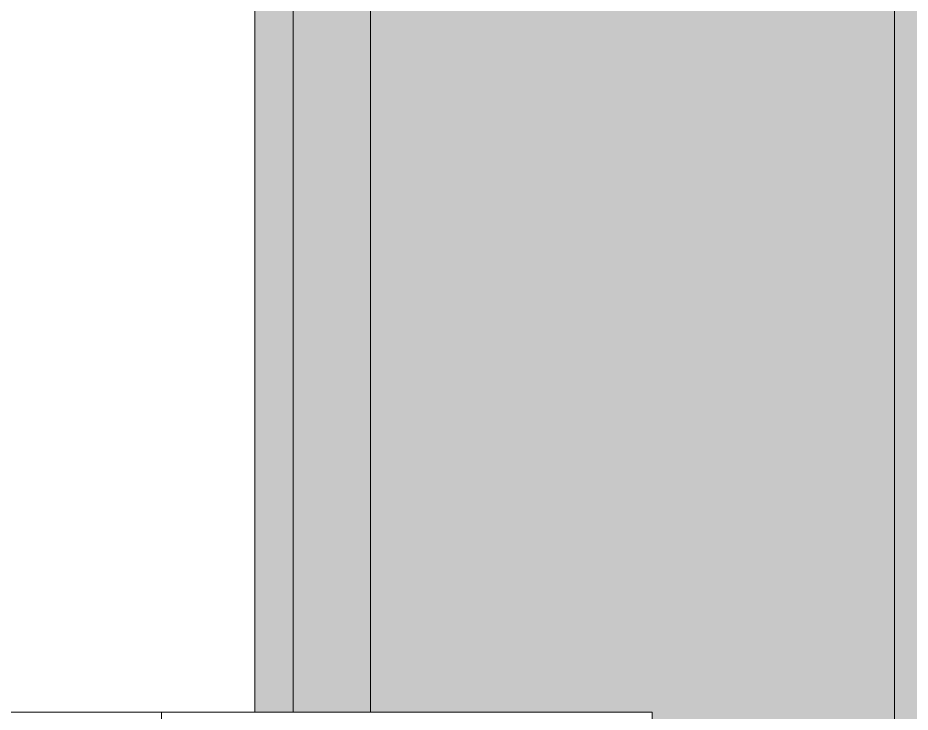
# Model space of a CAD drawing. Header units: inches. Extents: x -23034 to -8288, y -132 to 853.
# Drawn here: x -19240.32 to -19194.03, y 30 to 66.02 of the extents above; entities that cross this region are included whole.
import ezdxf

# ---------------------------------------------------------------- set-up
doc = ezdxf.new("R2010")
doc.units = ezdxf.units.IN
doc.header["$MEASUREMENT"] = 0
for name, color, linetype, lineweight in [('A-DOOR', 31, 'Continuous', 9), ('A-GLAZ-CWMG', 51, 'Continuous', 9), ('I-FURN', 30, 'Continuous', 9)]:
    doc.layers.add(name, color=color, linetype=linetype, lineweight=lineweight)

# ---------------------------------------------------------------- blocks, each defined once
blk = doc.blocks.new('Falcon 7700 Series Pedestal Base - 36_ Square Top x 30_ - Wheelchair Height-V35-Section 8')
at = {"layer": 'I-FURN'}
for p, q in [((-26120.753, 30), (-26095.297, 30)), ((-26095.297, 30), (-26069.841, 30)), ((-26095.297, 28.75), (-26095.297, 30)), ((-26069.841, 28.75), (-26069.841, 30))]:
    blk.add_line(p, q, dxfattribs=at)
blk = doc.blocks.new('Door_Single_Storefront - one-827453-Section 8')
at = {"layer": 'A-DOOR'}
h = blk.add_hatch(color=256, dxfattribs=at)
h.paths.add_polyline_path([(-26068.958, 2), (-26062.96, 2), (-26064.273, 6), (-26074.723, 6), (-26074.675, 2), (-26068.999, 2)], flags=0)
h.paths.add_polyline_path([(-26087.272, 15.665), (-26087.149, 15.7), (-26087.071, 15.919), (-26087.204, 15.893), (-26087.27, 15.67)], flags=0)
h.paths.add_polyline_path([(-26088.348, 2), (-26088.231, 2.028), (-26087.357, 15.67), (-26087.275, 15.7), (-26087.357, 15.934), (-26088.453, 15.991), (-26088.453, 2)], flags=0)
h.paths.add_polyline_path([(-26086.944, 15.873), (-26086.825, 15.84), (-26086.93, 15.775)], flags=0)
h.paths.add_polyline_path([(-26078.753, 2), (-26077.268, 2), (-26078.581, 6), (-26084.453, 6), (-26084.453, 15.782), (-26086.944, 15.873), (-26087.038, 15.651), (-26086.441, 15.619), (-26087.233, 2), (-26086.441, 2)], flags=0)
h.paths.add_polyline_path([(-26053.265, 2), (-26053.265, 96), (-26088.453, 96), (-26088.453, 30), (-26084.453, 30), (-26084.453, 92), (-26057.265, 92), (-26057.265, 6), (-26063.223, 6), (-26061.82, 2), (-26061.254, 2)], flags=0)
h.paths.add_polyline_path([(-26075.888, 2), (-26075.741, 2), (-26075.772, 6), (-26077.009, 6), (-26075.895, 2)], flags=0)
h.paths.add_polyline_path([(-26088.453, 16.013), (-26088.305, 16.068), (-26088.224, 16.177), (-26088.405, 16.174), (-26088.453, 16.014)], flags=0)
h.paths.add_polyline_path([(-26088.083, 16.274), (-26088.083, 16.402), (-26088.128, 16.306)], flags=0)
h.paths.add_polyline_path([(-26087.78, 18.115), (-26087.843, 18.156), (-26087.768, 18.156)], flags=0)
h.paths.add_polyline_path([(-26088.281, 17.483), (-26088.06, 17.715), (-26087.586, 18.535), (-26087.504, 18.778), (-26087.366, 19.783), (-26086.978, 22.771), (-26086.514, 25.57), (-26086.712, 26.636), (-26086.988, 27.087), (-26087.185, 27.244), (-26088.453, 27.078), (-26088.367, 17.487), (-26088.346, 17.486)], flags=0)
h.paths.add_polyline_path([(-26086.614, 26.396), (-26086.691, 26.437), (-26086.651, 26.475)], flags=0)
h.paths.add_polyline_path([(-26088.453, 28.113), (-26086.221, 28.267), (-26084.453, 28.347), (-26084.525, 28.75), (-26088.09, 28.75), (-26088.09, 28.5), (-26088.453, 28.45), (-26088.453, 28.123)], flags=0)
h = blk.add_hatch(color=256, dxfattribs=at)
h.paths.add_polyline_path([(-26084.453, 6), (-26078.581, 6), (-26081.815, 15.697), (-26084.453, 15.675), (-26084.453, 6.09)], flags=0)
h.paths.add_polyline_path([(-26069.01, 6), (-26064.273, 6), (-26067.587, 15.877), (-26067.632, 15.801), (-26067.661, 15.689), (-26070.114, 15.781), (-26074.818, 15.938), (-26075.101, 15.777), (-26075.027, 15.619), (-26074.675, 15.619), (-26074.675, 6), (-26070.114, 6)], flags=0)
h.paths.add_polyline_path([(-26075.548, 15.63), (-26075.429, 15.697), (-26075.47, 15.783), (-26075.533, 15.697), (-26075.546, 15.637)], flags=0)
h.paths.add_polyline_path([(-26075.721, 6), (-26075.621, 15.637), (-26075.555, 15.697), (-26075.625, 15.71), (-26076.116, 15.697), (-26076.151, 15.606), (-26079.706, 15.675), (-26077.009, 6), (-26075.728, 6)], flags=0)
h.paths.add_polyline_path([(-26079.448, 28.216), (-26079.537, 28.091), (-26079.351, 28.16), (-26079.445, 28.215)], flags=0)
h.paths.add_polyline_path([(-26057.265, 6), (-26057.265, 92), (-26084.453, 92), (-26084.453, 30), (-26069.841, 30), (-26069.841, 28.75), (-26084.453, 28.75), (-26084.453, 28.324), (-26080.423, 28.299), (-26079.062, 28.15), (-26078.81, 28.026), (-26078.753, 28.058), (-26078.639, 28.025), (-26078.495, 27.746), (-26078.377, 27.744), (-26078.375, 27.572), (-26075.523, 27.958), (-26072.538, 28.223), (-26069.841, 28.316), (-26066.227, 28.304), (-26064.756, 28.184), (-26064.451, 28.025), (-26064.238, 27.933), (-26064.177, 27.671), (-26064.212, 27.418), (-26064.529, 27.395), (-26064.631, 27.338), (-26064.839, 27.178), (-26064.613, 27), (-26064.685, 26.83), (-26065.805, 26.198), (-26066.208, 25.242), (-26066.34, 24.702), (-26066.574, 23.266), (-26066.904, 19.83), (-26067.02, 19.016), (-26066.978, 19.009), (-26066.881, 17.812), (-26066.825, 17.371), (-26066.881, 17.152), (-26066.801, 17.055), (-26066.561, 16.975), (-26066.225, 16.512), (-26066.417, 15.816), (-26066.435, 15.793), (-26063.223, 6), (-26061.254, 6)], flags=0)
h.paths.add_polyline_path([(-26075.203, 15.619), (-26075.304, 15.697), (-26075.25, 15.619)], flags=0)
h.paths.add_polyline_path([(-26072.394, 26.537), (-26072.513, 26.693), (-26072.428, 26.594)], flags=0)
h.paths.add_polyline_path([(-26074.374, 17.453), (-26073.976, 17.483), (-26073.801, 17.548), (-26073.813, 17.633), (-26073.737, 17.676), (-26073.758, 17.711), (-26073.215, 18.846), (-26073.104, 19.33), (-26072.662, 22.819), (-26072.21, 25.802), (-26072.566, 26.901), (-26072.994, 27.228), (-26077.366, 26.716), (-26080.06, 26.261), (-26080.26, 25.943), (-26080.523, 25.257), (-26080.665, 24.649), (-26080.803, 23.828), (-26081.12, 20.728), (-26081.023, 20.399), (-26080.228, 17.549), (-26074.553, 17.475), (-26074.392, 17.455)], flags=0)
h.paths.add_polyline_path([(-26067.056, 18.094), (-26067.023, 18.506), (-26067.052, 18.405)], flags=0)
h.paths.add_polyline_path([(-26066.418, 24.798), (-26066.297, 25.048), (-26066.401, 24.845)], flags=0)
h.paths.add_polyline_path([(-26080.725, 24.861), (-26080.616, 25.055), (-26080.698, 24.939)], flags=0)
h.paths.add_polyline_path([(-26072.191, 25.726), (-26072.253, 25.726), (-26072.21, 25.8)], flags=0)
h.paths.add_polyline_path([(-26072.277, 26.686), (-26072.709, 27.255), (-26072.78, 27.181), (-26072.309, 26.72)], flags=0)
h.paths.add_polyline_path([(-26079.375, 27.698), (-26079.373, 27.792), (-26079.375, 27.699)], flags=0)
for p, q in [((-26084.453, 30), (-26084.453, 92)), ((-26057.265, 92), (-26057.265, 6))]:
    blk.add_line(p, q, dxfattribs=at)
blk = doc.blocks.new('Rectangular Mullion - Rectangular Mullion 1-827470-Section 8')
at = {"layer": 'A-GLAZ-CWMG'}
h = blk.add_hatch(color=256, dxfattribs=at)
h.paths.add_polyline_path([(-26088.453, 2), (-26088.453, 15.991), (-26088.453, 16.014), (-26088.532, 16.128), (-26089.04, 15.988), (-26089.036, 15.658), (-26088.984, 15.643), (-26088.984, 2)], flags=0)
h.paths.add_polyline_path([(-26089.815, 15.671), (-26089.709, 15.697), (-26089.798, 15.777), (-26089.815, 15.674)], flags=0)
h.paths.add_polyline_path([(-26090.203, 2), (-26090.049, 2), (-26089.9, 15.665), (-26089.819, 15.697), (-26089.904, 15.774), (-26090.392, 15.622), (-26090.453, 15.468), (-26090.453, 2.896), (-26090.247, 2.158)], flags=0)
h.paths.add_polyline_path([(-26088.453, 17.429), (-26088.505, 27.114), (-26090.453, 26.83), (-26090.453, 17.566), (-26089.112, 17.507), (-26088.472, 17.431)], flags=0)
h.paths.add_polyline_path([(-26090.453, 27.884), (-26088.453, 28.169), (-26088.453, 28.5), (-26090.38, 28.5), (-26090.453, 27.903)], flags=0)
h.paths.add_polyline_path([(-26090.453, 30), (-26088.453, 30), (-26088.453, 96), (-26090.453, 96), (-26090.453, 38.912)], flags=0)
for p, q in [((-26090.453, 96), (-26090.453, 30)), ((-26088.453, 30), (-26088.453, 96))]:
    blk.add_line(p, q, dxfattribs=at)

msp = doc.modelspace()

# ---------------------------------------------------------------- block references
at = {"layer": 'A-DOOR'}
msp.add_blockref('Door_Single_Storefront - one-827453-Section 8', (6862.42236, 0), dxfattribs=at)
at = {"layer": 'A-GLAZ-CWMG'}
msp.add_blockref('Rectangular Mullion - Rectangular Mullion 1-827470-Section 8', (6862.42236, 0), dxfattribs=at)
at = {"layer": 'I-FURN'}
msp.add_blockref('Falcon 7700 Series Pedestal Base - 36_ Square Top x 30_ - Wheelchair Height-V35-Section 8', (6862.42236, 0), dxfattribs=at)

doc.saveas('drawing.dxf')
